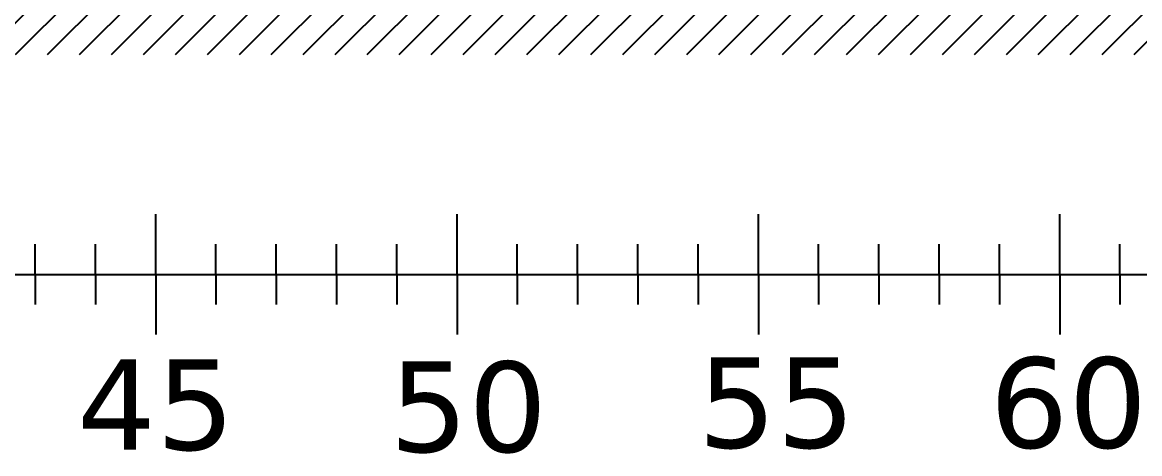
# Model space of a CAD drawing. Header units: feet. Extents: x 0 to 695, y -979 to -294.
# Drawn here: x 56.12 to 74.66, y -359.31 to -352.16 of the extents above; entities that cross this region are included whole.
import ezdxf

# ---------------------------------------------------------------- set-up
doc = ezdxf.new("R2010")
doc.units = ezdxf.units.FT
doc.header["$MEASUREMENT"] = 0
doc.layers.add('0.5 m slice', color=1, linetype='Continuous')
doc.styles.get("Standard").update_dxf_attribs({"font": 'verdana.ttf'})

msp = doc.modelspace()

# ---------------------------------------------------------------- hatches: boundary and pattern name
at = {"transparency": 33554687}
h = msp.add_hatch(dxfattribs=at)
h.set_pattern_fill('ANSI31', color=256, scale=3)
h.set_pattern_definition([(45, (0.40018, 63.69067), (-0.26516504, 0.26516504), [])])
h.paths.add_polyline_path([(12.81, -351.693), (5.44, -351.693), (5.44, -352.693), (100.491, -352.693), (101.491, -352.693), (101.491, -349.035), (109.608, -349.035), (109.608, -348.035), (100.7, -348.035), (100.7, -351.693), (13.064, -351.693)])

# ---------------------------------------------------------------- linework, layer by layer
at = {"color": 0, "transparency": 33554687}
for p, q in [((58.335, -356.338), (58.335, -355.338)), ((63.335, -356.338), (63.335, -355.338)), ((68.335, -356.338), (68.335, -355.338)), ((73.335, -356.338), (73.335, -355.338)), ((56.335, -356.338), (56.335, -355.838)), ((57.335, -356.338), (57.335, -355.838)), ((59.335, -356.338), (59.335, -355.838)), ((60.335, -356.338), (60.335, -355.838)), ((61.335, -356.338), (61.335, -355.838)), ((62.335, -356.338), (62.335, -355.838)), ((64.335, -356.338), (64.335, -355.838)), ((65.335, -356.338), (65.335, -355.838)), ((66.335, -356.338), (66.335, -355.838)), ((67.335, -356.338), (67.335, -355.838)), ((69.335, -356.338), (69.335, -355.838)), ((70.335, -356.338), (70.335, -355.838)), ((71.335, -356.338), (71.335, -355.838)), ((72.335, -356.338), (72.335, -355.838)), ((74.335, -356.338), (74.335, -355.838)), ((55.335, -356.338), (56.335, -356.338)), ((56.335, -356.338), (56.335, -356.838)), ((56.335, -356.338), (57.335, -356.338)), ((57.335, -356.338), (57.335, -356.838)), ((57.335, -356.338), (58.335, -356.338)), ((58.335, -356.338), (58.335, -357.338)), ((58.335, -356.338), (59.335, -356.338)), ((59.335, -356.338), (59.335, -356.838)), ((59.335, -356.338), (60.335, -356.338)), ((60.335, -356.338), (60.335, -356.838)), ((60.335, -356.338), (61.335, -356.338)), ((61.335, -356.338), (61.335, -356.838)), ((61.335, -356.338), (62.335, -356.338)), ((62.335, -356.338), (62.335, -356.838)), ((62.335, -356.338), (63.335, -356.338)), ((63.335, -356.338), (64.335, -356.338)), ((63.335, -356.338), (63.335, -357.338)), ((64.335, -356.338), (64.335, -356.838)), ((64.335, -356.338), (65.335, -356.338)), ((65.335, -356.338), (65.335, -356.838)), ((65.335, -356.338), (66.335, -356.338)), ((66.335, -356.338), (66.335, -356.838)), ((66.335, -356.338), (67.335, -356.338)), ((67.335, -356.338), (67.335, -356.838)), ((67.335, -356.338), (68.335, -356.338)), ((68.335, -356.338), (69.335, -356.338)), ((68.335, -356.338), (68.335, -357.338)), ((69.335, -356.338), (69.335, -356.838)), ((69.335, -356.338), (70.335, -356.338)), ((70.335, -356.338), (70.335, -356.838)), ((70.335, -356.338), (71.335, -356.338)), ((71.335, -356.338), (71.335, -356.838)), ((71.335, -356.338), (72.335, -356.338)), ((72.335, -356.338), (72.335, -356.838)), ((72.335, -356.338), (73.335, -356.338)), ((73.335, -356.338), (73.335, -357.338)), ((73.335, -356.338), (74.335, -356.338)), ((74.335, -356.338), (74.335, -356.838)), ((74.335, -356.338), (75.335, -356.338))]:
    msp.add_line(p, q, dxfattribs=at)

# ---------------------------------------------------------------- texts
at = {"layer": '0.5 m slice', "color": 1, "transparency": 33554687, "char_height": 1.5, "attachment_point": 1}
for s, insert in [('{\\C0;45}', (57.03, -357.748)), ('{\\C0;50}', (62.213, -357.782)), ('{\\C0;55}', (67.327, -357.714)), ('{\\C0;60}', (72.171, -357.714))]:
    msp.add_mtext_dynamic_manual_height_columns(s, width=2.95774, gutter_width=9.726, heights=[0], dxfattribs=dict(at, insert=insert))

doc.saveas('drawing.dxf')
